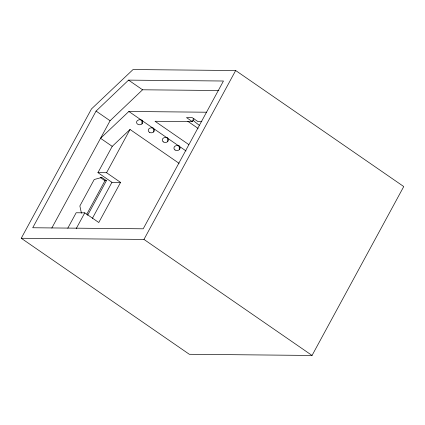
<?xml version="1.0" encoding="UTF-8"?>
<svg xmlns="http://www.w3.org/2000/svg" width="425" height="425" viewBox="0 0 425 425"><rect width="100%" height="100%" fill="white"/><g stroke="black" fill="none" stroke-linecap="round" stroke-linejoin="round"><path stroke-width="0.64" d="M21.25 238.26L91.46 108.949L133.041 69.551L235.673 70.523L403.75 186.554L312.046 355.449L189.327 354.285L21.25 238.26L143.969 239.418L312.046 355.449M96.071 111.079L32.72 227.758L143.214 228.804L223.454 81.016L128.557 80.118L96.071 111.079L110.075 120.748L142.566 89.787L218.88 90.509M51.807 228.066L110.075 120.748M67.782 228.198L76.165 212.76L84.777 212.84L98.781 222.509L120.562 182.399L106.558 172.725L97.947 172.646L112.221 146.359L130.039 129.476L179.063 163.317M76.224 228.592L84.777 212.84M106.558 172.725L130.039 129.476M86.774 214.211L104.954 180.726L106.425 180.678L87.619 215.31M92.384 218.36L111.95 182.314L120.562 182.399M188.742 144.542L155.019 121.263L192.328 121.614L193.89 118.734M143.969 239.418L235.673 70.523M206.55 112.216L128.86 111.478L100.55 138.3L112.221 146.359M141.849 119.924L142.003 123.872A3.092 2.507 -2.3 0 1 137.642 124.18A3.092 2.507 -2.3 0 1 137.333 120.652L138.662 119.908L140.532 119.537L186.049 150.96M106.425 180.678L101.756 177.453L94.223 179.509L79.858 205.96L81.435 213.196M101.756 177.453L100.284 177.501L104.954 180.726M201.891 121.704L198.066 121.672L192.233 117.64L186.49 117.587L192.328 121.614M140.255 119.792L141.695 120.344A3.092 2.507 -2.3 0 1 142.003 123.872M128.557 80.118L142.566 89.787M187.802 121.306L198.103 128.419M128.86 111.478L140.532 119.537M97.947 172.646L111.95 182.314M179.196 145.711L179.35 149.658M167.524 137.652L167.678 141.599M153.521 127.983L153.675 131.931M199.251 125.237A43.292 10.328 28.5 0 1 192.695 120.004M174.994 149.967A3.092 2.507 -2.3 0 0 180.051 148.479A3.092 2.507 -2.3 0 0 176.008 145.69A3.092 2.507 -2.3 0 0 174.994 149.967M163.317 141.907A3.092 2.507 -2.3 0 0 168.38 140.425A3.092 2.507 -2.3 0 0 164.337 137.631A3.092 2.507 -2.3 0 0 163.317 141.907M149.313 132.239A3.092 2.507 -2.3 0 0 154.376 130.757A3.092 2.507 -2.3 0 0 150.333 127.962A3.092 2.507 -2.3 0 0 149.313 132.239"/></g></svg>
